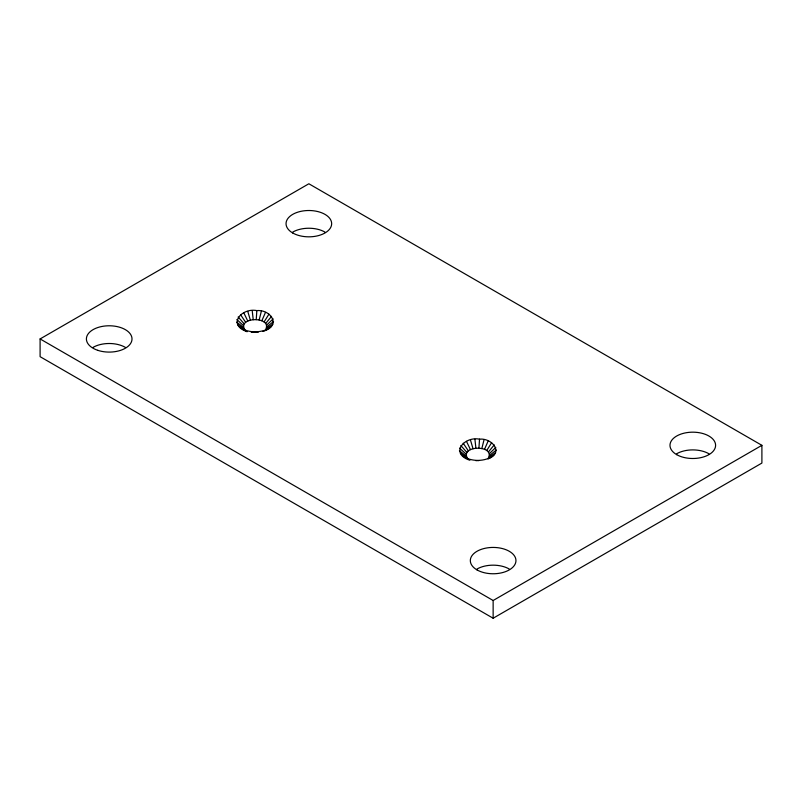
<?xml version="1.0" encoding="UTF-8"?>
<svg xmlns="http://www.w3.org/2000/svg" width="802" height="802" viewBox="0 0 802 802"><rect width="100%" height="100%" fill="white"/><g stroke="black" fill="none" stroke-linecap="round" stroke-linejoin="round"><path stroke-width="1.2" d="M239.838 327.196L247.206 331.697C226.776 325.031 241.442 307.527 256.84 310.595C270.414 309.311 281.452 325.111 264.47 330.865M245.222 330.394C235.748 316.539 273.492 315.767 265.382 330.033L270.996 326.625M469.892 460.258C449.461 453.591 464.127 436.087 479.526 439.155C492.077 437.852 504.358 452.789 488.077 458.894M462.523 455.757L467.907 458.965C458.423 445.1 496.177 444.328 488.067 458.594L493.681 455.195M256.229 319.657L256.84 310.595M478.914 448.218L479.526 439.155M259.146 320.028L261.362 311.176M481.832 448.599L484.037 439.737M261.823 320.82L265.482 312.389M484.498 449.381L488.167 440.95M264.069 321.963L268.951 314.153M486.744 450.523L491.636 442.714M265.743 323.386L271.557 316.359M488.428 451.957L494.232 444.93M266.765 325.021L273.121 318.875M489.441 453.581L495.806 447.436M267.046 326.735L273.552 321.532M489.731 455.305L496.237 450.102M266.575 328.449L272.83 324.178M489.26 457.01L495.516 452.739M262.845 331.416L268.159 328.74M40.1 338.935L308.86 183.768L761.9 445.331L761.9 463.065L493.14 618.232L40.1 356.669L40.1 338.935L493.14 600.497L761.9 445.331M490.844 457.3C483.095 461.32 473.481 461.381 465.581 457.762M264.5 330.374C257.472 332.569 249.612 332.339 242.896 329.191M460.418 453.381L466.543 457.421M237.733 324.81L243.868 328.86M459.406 450.764L465.892 455.736M236.72 322.203L243.217 327.166M459.556 448.097L465.992 454.002M236.871 319.537L243.307 325.442M460.849 445.531L466.824 452.348M238.164 316.97L244.139 323.777M463.205 443.235L468.348 450.854M240.52 314.665L245.663 322.294M466.473 441.341L470.463 449.641M243.788 312.78L247.778 321.071M470.453 439.987L473.04 448.759M247.768 311.417L250.364 320.188M474.904 439.235L475.917 448.278M252.219 310.675L253.231 319.707M493.14 600.497L493.14 618.232M292.73 232.089A22.807 13.163 0 0 1 324.98 232.089M676.667 453.752A22.807 13.163 0 0 1 708.918 453.752M93.082 347.356A22.807 13.163 0 0 1 125.333 347.356M477.02 569.019A22.807 13.163 0 0 1 509.27 569.019M251.297 332.399A11.95 6.897 0 0 1 258.194 332.269M475.917 460.689A11.95 6.897 0 0 1 478.914 460.629M292.73 232.981A22.807 13.163 0 0 0 330.885 227.076A22.807 13.163 0 0 0 302.955 210.956A22.807 13.163 0 0 0 292.73 232.981M676.667 454.644A22.807 13.163 0 0 0 714.823 448.739A22.807 13.163 0 0 0 686.893 432.619A22.807 13.163 0 0 0 676.667 454.644M97.804 350.334A22.807 13.163 0 0 0 132.009 338.935A22.807 13.163 0 0 0 97.804 327.537A22.807 13.163 0 0 0 97.804 350.334M477.02 569.911A22.807 13.163 0 0 0 515.175 564.006A22.807 13.163 0 0 0 487.245 547.876A22.807 13.163 0 0 0 477.02 569.911"/></g></svg>
